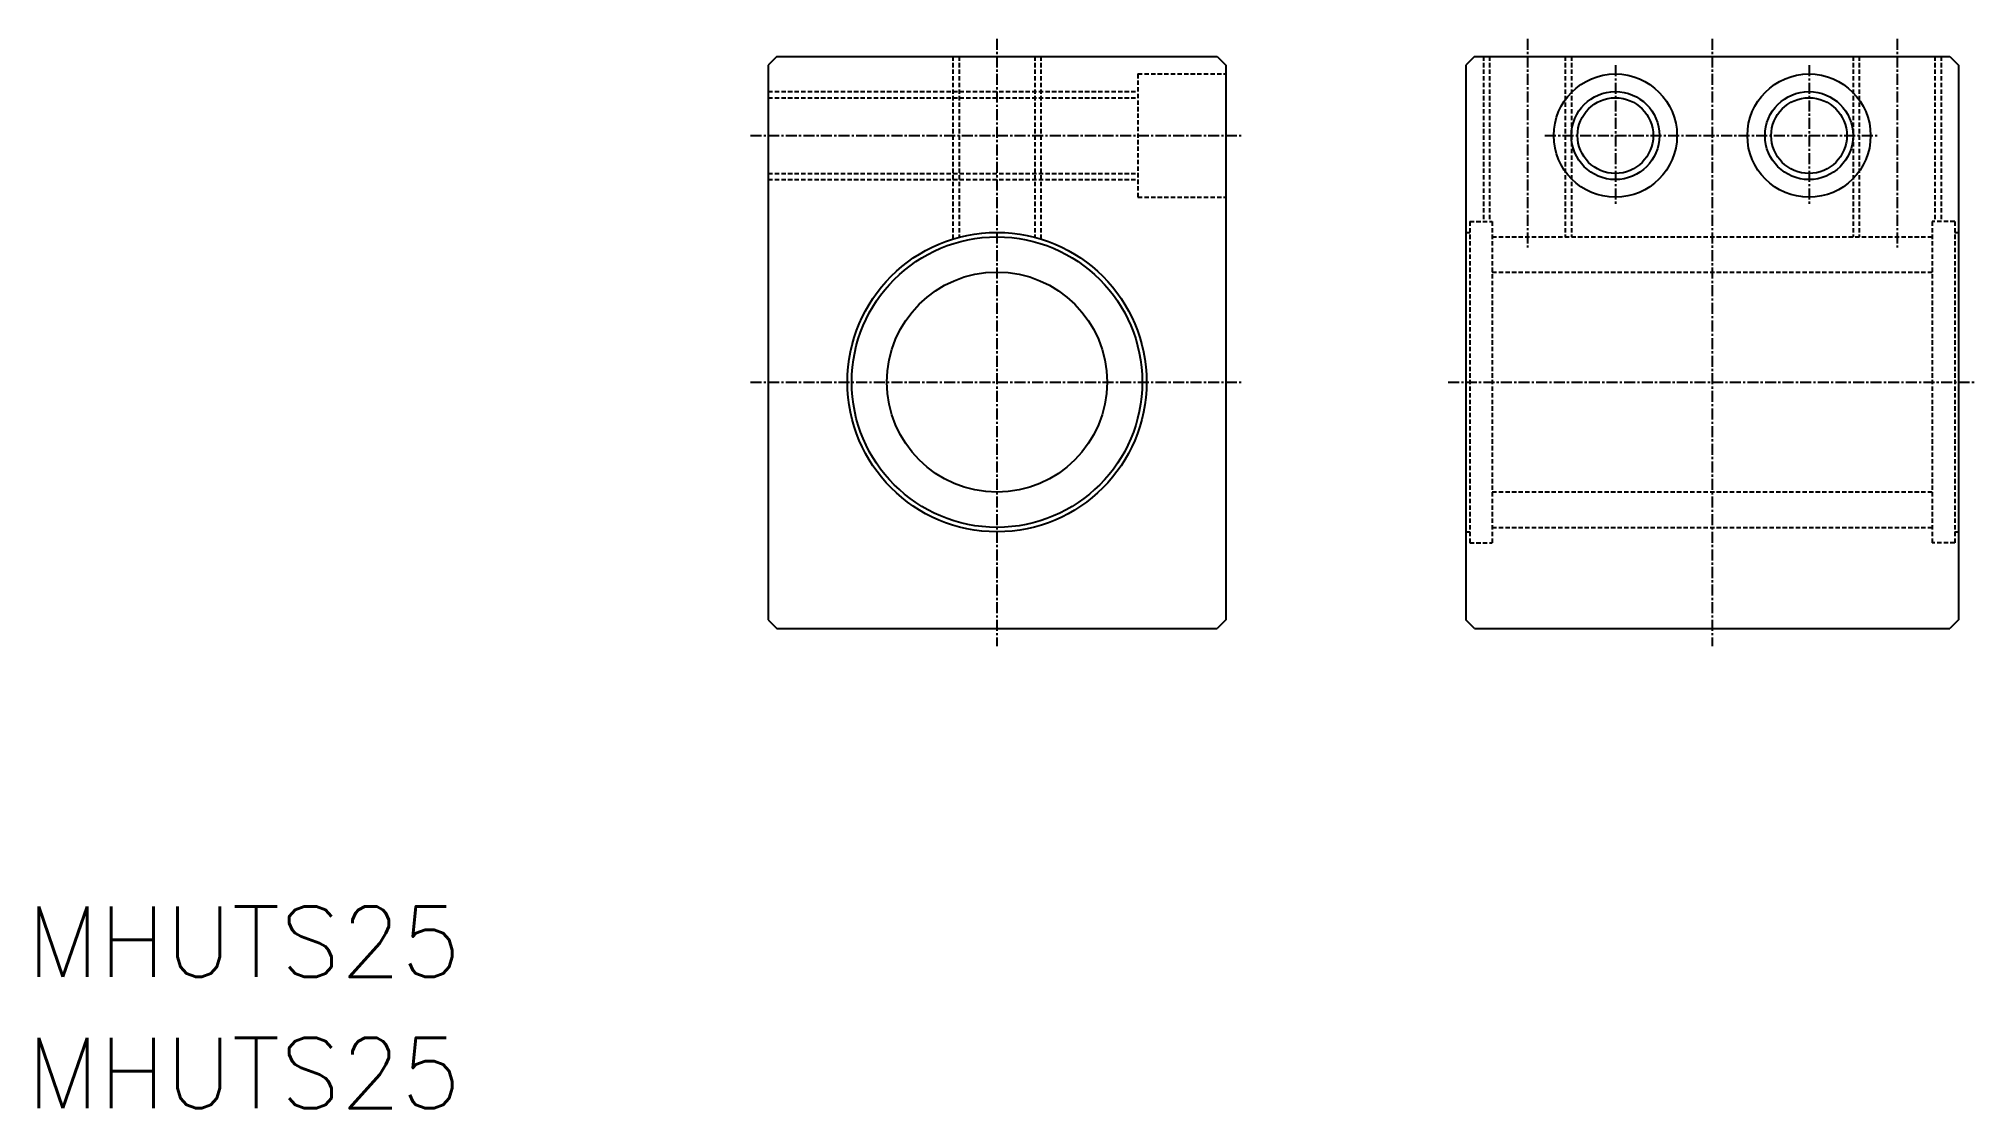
# Model space of a CAD drawing. Extents: x 897 to 1117, y 59 to 180.
import ezdxf

# ---------------------------------------------------------------- set-up
doc = ezdxf.new("R2010")
doc.units = 0
doc.linetypes.add('CENTER', pattern=[2, 1.25, -0.25, 0.25, -0.25])
doc.linetypes.add('DASHED', pattern=[0.75, 0.5, -0.25])
doc.layers.get('0').update_dxf_attribs({"linetype": 'CONTINUOUS'})
doc.layers.add('CENTER', color=1, linetype='CENTER')
doc.styles.get("Standard").update_dxf_attribs({"font": 'txt.shx', "bigfont": 'bigfont.shx'})

msp = doc.modelspace()

# ---------------------------------------------------------------- linework, layer by layer
at = {"color": 7, "linetype": 'CONTINUOUS'}
for p, q in [((980.83, 178.29), (979.83, 177.29)), ((979.83, 177.29), (979.83, 114.29)), ((980.83, 178.29), (1030.83, 178.29)), ((1030.83, 178.29), (1031.83, 177.29)), ((1031.83, 177.29), (1031.83, 114.29)), ((1060.09, 178.29), (1059.09, 177.29)), ((1059.09, 177.29), (1059.09, 114.29)), ((1060.09, 178.29), (1114.09, 178.29)), ((1114.09, 178.29), (1115.09, 177.29)), ((1115.09, 177.29), (1115.09, 114.29)), ((1031.83, 161.54), (1031.83, 161.54)), ((1031.83, 145.79), (1031.83, 145.79)), ((979.83, 114.29), (980.83, 113.29)), ((980.83, 113.29), (1030.83, 113.29)), ((1031.83, 114.29), (1030.83, 113.29)), ((1060.09, 113.29), (1059.09, 114.29)), ((1060.09, 113.29), (1114.09, 113.29)), ((1115.09, 114.29), (1114.09, 113.29))]:
    msp.add_line(p, q, dxfattribs=at)
at = {"color": 3, "linetype": 'DASHED'}
for p, q in [((1000.83, 178.29), (1000.83, 157.53)), ((1001.53, 178.29), (1001.53, 157.73)), ((1010.13, 178.29), (1010.13, 157.73)), ((1010.83, 178.29), (1010.83, 157.53)), ((1021.83, 176.29), (1021.83, 162.29)), ((1021.83, 176.29), (1031.83, 176.29)), ((1061.09, 178.29), (1061.09, 159.54)), ((1061.79, 178.29), (1061.79, 159.54)), ((1070.39, 178.29), (1070.39, 157.79)), ((1071.09, 178.29), (1071.09, 157.79)), ((1103.09, 178.29), (1103.09, 157.79)), ((1103.79, 178.29), (1103.79, 157.79)), ((1112.39, 178.29), (1112.39, 159.54)), ((1113.09, 178.29), (1113.09, 159.54)), ((979.83, 174.29), (1021.83, 174.29)), ((979.83, 173.59), (1021.83, 173.59)), ((979.83, 164.99), (1021.83, 164.99)), ((979.83, 164.29), (1021.83, 164.29)), ((1021.83, 162.29), (1031.83, 162.29)), ((1059.54, 159.54), (1059.54, 123.04)), ((1059.54, 159.54), (1062.09, 159.54)), ((1062.09, 159.54), (1062.09, 123.04)), ((1114.64, 159.54), (1112.09, 159.54)), ((1112.09, 159.54), (1112.09, 123.04)), ((1114.64, 159.54), (1114.64, 123.04)), ((1059.09, 158.29), (1059.54, 158.29)), ((1062.09, 157.79), (1112.09, 157.79)), ((1114.64, 158.29), (1115.09, 158.29)), ((1062.09, 153.79), (1112.09, 153.79)), ((1112.09, 128.79), (1062.09, 128.79)), ((1059.09, 124.29), (1059.54, 124.29)), ((1062.09, 124.79), (1112.09, 124.79)), ((1114.64, 124.29), (1115.09, 124.29)), ((1059.54, 123.04), (1062.09, 123.04)), ((1114.64, 123.04), (1112.09, 123.04))]:
    msp.add_line(p, q, dxfattribs=at)
at = {"color": 7, "linetype": 'CONTINUOUS'}
for centre, radius in [((1076.09, 169.29), 7), ((1098.09, 169.29), 7), ((1076.09, 169.29), 4.3), ((1098.09, 169.29), 4.3), ((1005.83, 141.29), 17), ((1005.83, 141.29), 16.5), ((1005.83, 141.29), 12.5)]:
    msp.add_circle(centre, radius, dxfattribs=at)
at = {"color": 3, "linetype": 'CONTINUOUS'}
for centre in [(1076.09, 169.29), (1098.09, 169.29)]:
    msp.add_circle(centre, 5, dxfattribs=at)
at = {"layer": 'CENTER', "color": 1, "linetype": 'CENTER'}
for p, q in [((1005.83, 180.29), (1005.83, 111.29)), ((1066.09, 180.29), (1066.09, 156.57)), ((1087.09, 180.29), (1087.09, 111.29)), ((1108.09, 180.29), (1108.09, 156.57)), ((1076.09, 177.29), (1076.09, 161.29)), ((1098.09, 177.29), (1098.09, 161.29)), ((977.83, 169.29), (1033.83, 169.29)), ((1068.09, 169.29), (1106.09, 169.29)), ((977.83, 141.29), (1033.83, 141.29)), ((1057.09, 141.29), (1117.09, 141.29))]:
    msp.add_line(p, q, dxfattribs=at)

# ---------------------------------------------------------------- texts
at = {"color": 7, "linetype": 'CONTINUOUS'}
for p in [(895.59, 73.74), (895.59, 58.82)]:
    msp.add_text('MHUTS25', height=8, dxfattribs=at).set_placement(p)

doc.saveas('drawing.dxf')
